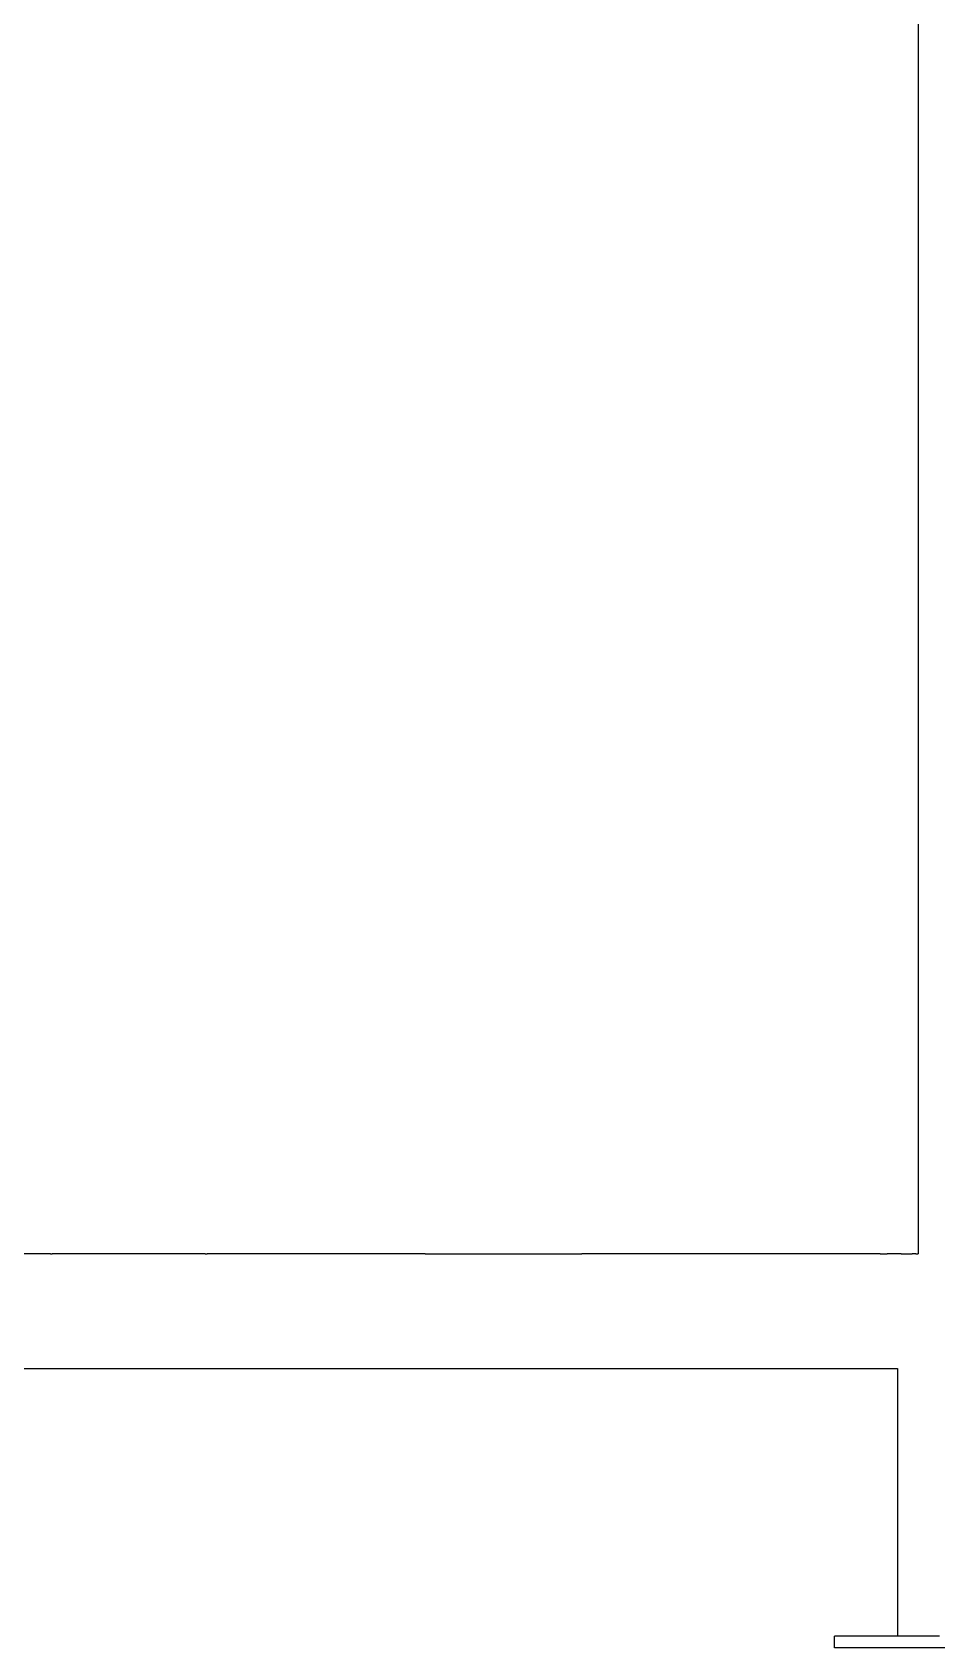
# Model space of a CAD drawing. Header units: millimetres. Extents: x 153 to 4750, y 92 to 3343.
# Drawn here: x 1059.7 to 1296.1, y 1073.6 to 1496.1 of the extents above; entities that cross this region are included whole.
import ezdxf

# ---------------------------------------------------------------- set-up
doc = ezdxf.new("R2010")
doc.units = ezdxf.units.MM

msp = doc.modelspace()

# ---------------------------------------------------------------- linework, layer by layer
for p, q in [((1291.38, 1176.62), (1291.38, 1818.62)), ((1064.38, 1176.62), (1010.38, 1176.62)), ((1064.38, 1176.62), (1064.88, 1176.62)), ((1104.88, 1176.62), (1064.88, 1176.62)), ((1104.88, 1176.62), (1104.88, 1176.55)), ((1104.88, 1176.62), (1105.38, 1176.62)), ((1162.38, 1176.62), (1105.38, 1176.62)), ((1162.38, 1176.62), (1162.88, 1176.62)), ((1162.88, 1176.62), (1162.88, 1176.55)), ((1162.88, 1176.62), (1163.05, 1176.62)), ((1163.05, 1176.55), (1162.88, 1176.55)), ((1163.05, 1176.62), (1163.58, 1176.62)), ((1163.05, 1176.55), (1163.05, 1176.62)), ((1163.58, 1176.62), (1164.51, 1176.62)), ((1164.51, 1176.62), (1165.81, 1176.62)), ((1165.81, 1176.62), (1167.41, 1176.62)), ((1167.41, 1176.62), (1169.2, 1176.62)), ((1169.2, 1176.62), (1171.06, 1176.62)), ((1171.06, 1176.62), (1172.88, 1176.62)), ((1172.88, 1176.62), (1192.88, 1176.62)), ((1192.88, 1176.62), (1194.7, 1176.62)), ((1194.7, 1176.62), (1196.56, 1176.62)), ((1196.56, 1176.62), (1198.35, 1176.62)), ((1198.35, 1176.62), (1199.95, 1176.62)), ((1199.95, 1176.62), (1201.25, 1176.62)), ((1201.25, 1176.62), (1202.18, 1176.62)), ((1202.18, 1176.62), (1202.71, 1176.62)), ((1202.71, 1176.62), (1202.88, 1176.62)), ((1202.71, 1176.55), (1202.71, 1176.62)), ((1202.88, 1176.55), (1202.71, 1176.55)), ((1202.88, 1176.55), (1202.88, 1176.62)), ((1202.88, 1176.62), (1203.38, 1176.62)), ((1281.38, 1176.62), (1203.38, 1176.62)), ((1281.38, 1176.62), (1283.2, 1176.62)), ((1285.06, 1176.62), (1283.2, 1176.62)), ((1286.85, 1176.62), (1285.06, 1176.62)), ((1286.85, 1176.62), (1288.45, 1176.62)), ((1288.45, 1176.62), (1289.75, 1176.62)), ((1290.68, 1176.62), (1289.75, 1176.62)), ((1290.68, 1176.62), (1291.21, 1176.62)), ((1291.38, 1176.62), (1291.21, 1176.62)), ((886.88, 1146.62), (1285.88, 1146.62)), ((1285.88, 1146.62), (1285.88, 1076.62)), ((1269.38, 1073.62), (1269.38, 1076.62)), ((1269.88, 1076.62), (1269.38, 1076.62)), ((1269.88, 1073.62), (1269.38, 1073.62)), ((1271.49, 1076.62), (1269.88, 1076.62)), ((1271.49, 1073.62), (1269.88, 1073.62)), ((1274.27, 1076.62), (1271.49, 1076.62)), ((1274.27, 1073.62), (1271.49, 1073.62)), ((1278.17, 1076.62), (1274.27, 1076.62)), ((1278.17, 1073.62), (1274.27, 1073.62)), ((1282.96, 1076.62), (1278.17, 1076.62)), ((1282.96, 1073.62), (1278.17, 1073.62)), ((1285.88, 1076.62), (1282.96, 1076.62)), ((1288.34, 1073.62), (1282.96, 1073.62)), ((1288.34, 1076.62), (1285.88, 1076.62)), ((1293.92, 1076.62), (1288.34, 1076.62)), ((1293.92, 1073.62), (1288.34, 1073.62)), ((1296.88, 1076.62), (1293.92, 1076.62)), ((1299.38, 1073.62), (1293.92, 1073.62))]:
    msp.add_line(p, q)

doc.saveas('drawing.dxf')
